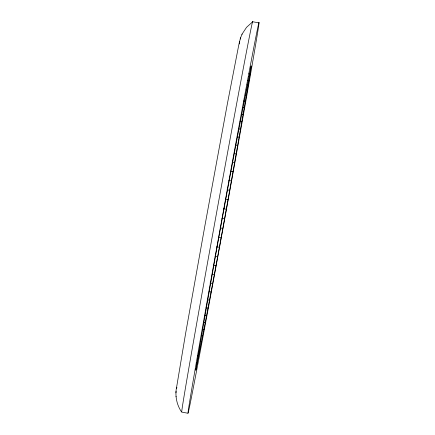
<?xml version="1.0" encoding="UTF-8"?>
<svg xmlns="http://www.w3.org/2000/svg" width="435" height="435" viewBox="0 0 435 435"><rect width="100%" height="100%" fill="white"/><g stroke="black" fill="none" stroke-linecap="round" stroke-linejoin="round"><path stroke-width="0.65" d="M176.072 391.337L175.958 392.838M176.392 388.515L185.598 333.531L204.972 225.346L227.347 103.938L238.869 44.528L240.468 38.068L242.088 34.082L246.531 27.34L252.713 21.75L259.042 22.903A198.382 1.338 -79.7 0 1 206.777 316.457A198.382 1.338 -79.7 0 1 204.711 314.869A198.382 1.338 -79.7 0 1 259.042 22.903M176.512 387.433C174.892 395.942 176.735 404.958 181.645 412.097L187.974 413.25M239.413 43.957L239.636 41.999M250.141 73.613L251.207 65.946C231.192 167.045 212.731 268.542 195.81 370.207C215.629 271.69 233.024 172.646 250.141 73.613L248.874 73.385M176.849 387.34L176.528 388.618L176.779 387.639M239.25 42.869L239.5 41.896M240.212 39.063L240.604 37.769M241.958 34.387L242.088 34.082M248.341 76.663L249.603 76.892M247.7 80.497L248.967 80.731M246.966 84.879L248.227 85.108M246.128 89.784L247.395 90.012M245.199 95.189L246.466 95.423M243.546 100.969L245.443 101.311M242.436 107.32L244.339 107.668M241.882 114.226L243.149 114.459M239.984 121.311L241.882 121.659M238.641 128.89L240.544 129.233M237.238 136.818L239.136 137.166M235.77 145.067L237.668 145.415M234.247 153.604L236.145 153.952M232.671 162.391L234.568 162.739M231.056 171.401L232.953 171.743M228.767 180.476L231.3 180.938M227.081 189.812L229.615 190.274M225.373 199.257L227.902 199.719M223.644 208.778L226.178 209.235M221.91 218.332L224.438 218.789M220.164 227.88L222.698 228.342M218.43 237.39L220.958 237.853M216.701 246.824L219.235 247.287M214.988 256.139L217.522 256.601M213.938 265.421L215.836 265.769M212.28 274.398L214.178 274.746M210.023 283.038L212.557 283.495M209.083 291.646L210.98 291.994M207.555 299.851L209.452 300.193M206.081 307.73L207.979 308.072M204.673 315.25L206.571 315.598M203.33 322.389L205.228 322.737M202.688 329.235L203.955 329.464M201.497 335.521L202.759 335.749M200.383 341.339L201.65 341.573M199.355 346.679L200.622 346.907M198.42 351.502L199.687 351.736M197.577 355.803L198.844 356.031M196.19 362.752L197.457 362.98M176.044 396.405L176.05 396.812M181.792 411.771A198.382 1.338 -79.7 0 1 214.874 222.138A198.382 1.338 -79.7 0 1 252.713 21.75"/></g></svg>
